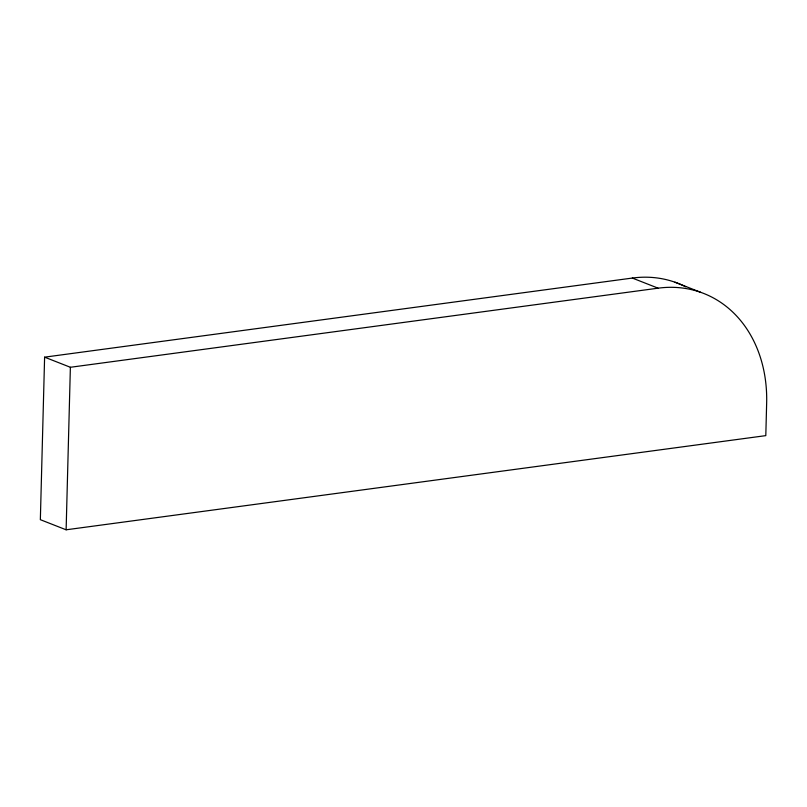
<?xml version="1.0" encoding="UTF-8"?>
<svg xmlns="http://www.w3.org/2000/svg" width="807" height="807" viewBox="0 0 807 807"><rect width="100%" height="100%" fill="white"/><g stroke="black" fill="none" stroke-linecap="round" stroke-linejoin="round"><path stroke-width="1.21" d="M44.607 357.158L40.35 519.678L66.124 529.796L765.803 435.629L766.65 403.127A134.043 108.199 -68.6 0 0 658.109 288.18L632.335 278.062L44.607 357.158L70.38 367.276L658.109 288.18M66.124 529.796L70.38 367.276M674.914 282.188L700.688 292.305M632.335 278.062A134.043 108.199 -68.6 0 1 685.758 286.838"/></g></svg>
